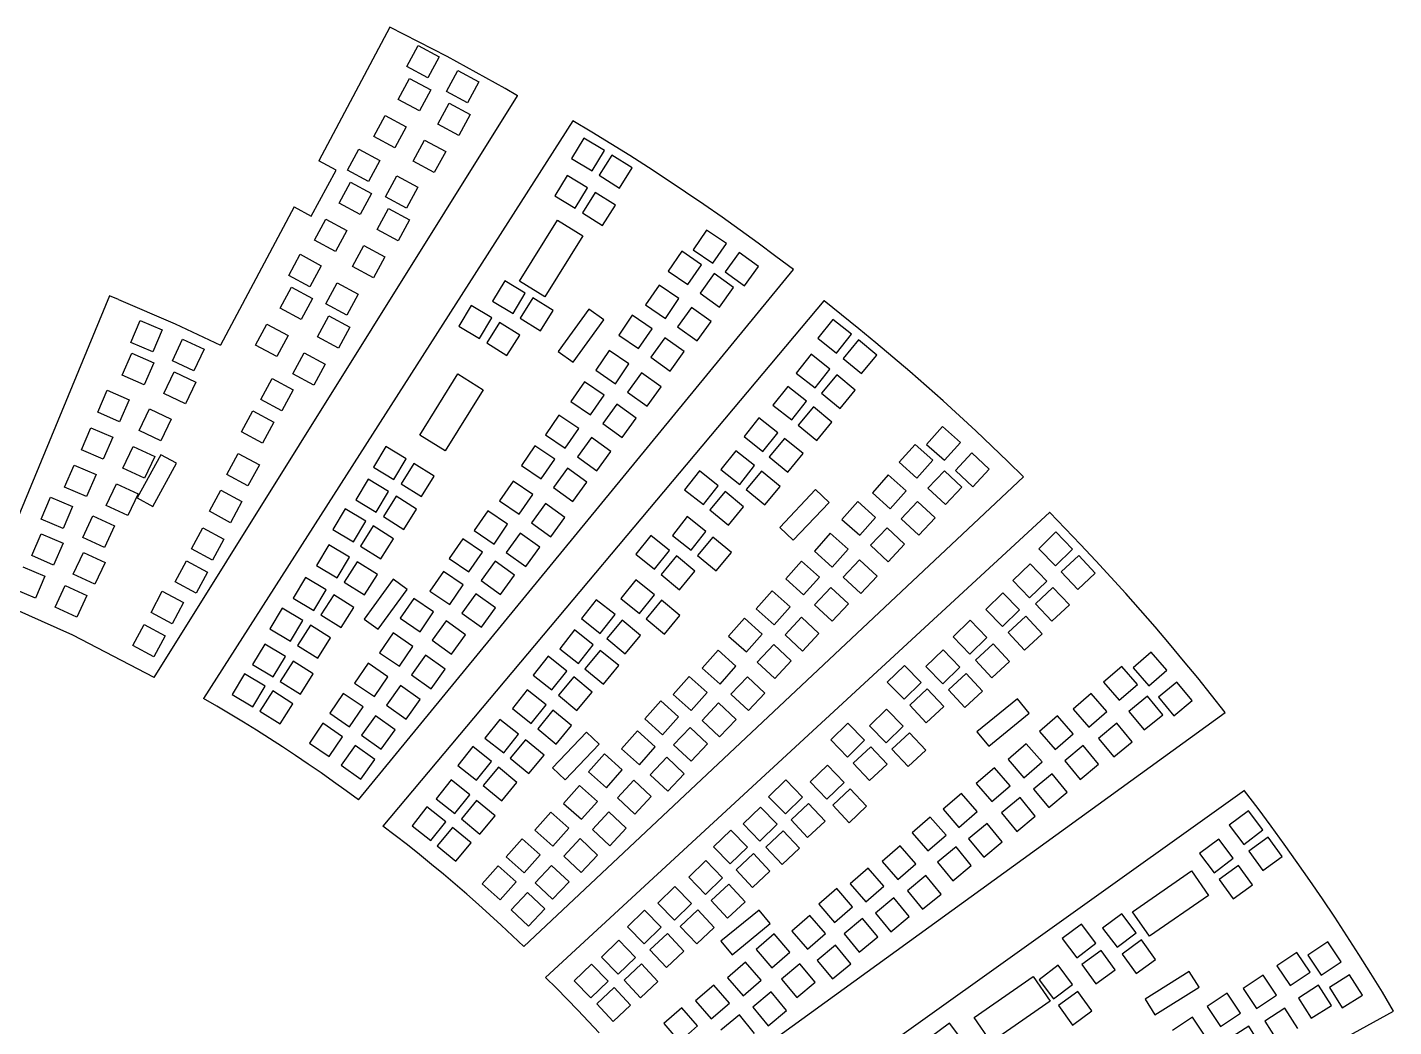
# Model space of a CAD drawing. Extents: x -27280 to 27280, y -16671 to 16671.
# Drawn here: x 21548 to 24285, y -9793 to -7791 of the extents above; entities that cross this region are included whole.
import ezdxf

# ---------------------------------------------------------------- set-up
doc = ezdxf.new("R2010")
doc.units = 0
doc.header["$MEASUREMENT"] = 0
doc.layers.get('0').update_dxf_attribs({"linetype": 'CONTINUOUS'})

msp = doc.modelspace()

# ---------------------------------------------------------------- linework, layer by layer
for p, q in [((22273.7, -7790.9), (22131.4, -8058.2)), ((22388.5, -7849.7), (22273.7, -7790.9)), ((22307.7, -7869.7), (22330.5, -7827.5)), ((22330.5, -7827.5), (22372.7, -7850.3)), ((22372.7, -7850.3), (22349.9, -7892.4)), ((22504.7, -7913.6), (22388.5, -7849.7)), ((22349.9, -7892.4), (22307.7, -7869.7)), ((22387.1, -7919.4), (22409.8, -7877.2)), ((22409.8, -7877.2), (22452, -7899.9)), ((22290.8, -7935.4), (22313.5, -7893.3)), ((22313.5, -7893.3), (22355.7, -7916)), ((22452, -7899.9), (22429.3, -7942.1)), ((21802, -9093.8), (22529.7, -7928)), ((22333, -7958.2), (22290.8, -7935.4)), ((22355.7, -7916), (22333, -7958.2)), ((22429.3, -7942.1), (22387.1, -7919.4)), ((22529.7, -7928), (22504.7, -7913.6)), ((22530.2, -7928.2), (22529.7, -7928)), ((22370.1, -7985.1), (22392.9, -7942.9)), ((22392.9, -7942.9), (22435.1, -7965.7)), ((22640.2, -7978.1), (21900.5, -9135.9)), ((22241.5, -8009.6), (22264.3, -7967.4)), ((22264.3, -7967.4), (22306.4, -7990.1)), ((22306.4, -7990.1), (22283.7, -8032.3)), ((22412.3, -8007.9), (22370.1, -7985.1)), ((22435.1, -7965.7), (22412.3, -8007.9)), ((22640.6, -7978.4), (22640.2, -7978.1)), ((22678.8, -8001.2), (22640.6, -7978.4)), ((22283.7, -8032.3), (22241.5, -8009.6)), ((22320.9, -8059.2), (22343.6, -8017.1)), ((22343.6, -8017.1), (22385.8, -8039.8)), ((22662.5, -8012.7), (22637.8, -8053.9)), ((22703.7, -8037.4), (22662.5, -8012.7)), ((22716.7, -8024.4), (22678.8, -8001.2)), ((22189.1, -8077.3), (22211.9, -8035.1)), ((22211.9, -8035.1), (22254, -8057.9)), ((22385.8, -8039.8), (22363, -8082)), ((22679, -8078.6), (22703.7, -8037.4)), ((22718.9, -8046.8), (22693.3, -8087.4)), ((22754.5, -8048), (22716.7, -8024.4)), ((22759.5, -8072.3), (22718.9, -8046.8)), ((22166.4, -8077.3), (22131.4, -8058.2)), ((22254, -8057.9), (22231.3, -8100)), ((22363, -8082), (22320.9, -8059.2)), ((22637.8, -8053.9), (22679, -8078.6)), ((22734, -8113), (22759.5, -8072.3)), ((22791.9, -8072), (22754.5, -8048)), ((22829.2, -8096.3), (22791.9, -8072)), ((22116.3, -8169.1), (22166.4, -8077.3)), ((22172.2, -8143), (22194.9, -8100.9)), ((22231.3, -8100), (22189.1, -8077.3)), ((22194.9, -8100.9), (22237.1, -8123.6)), ((22265.2, -8130.4), (22287.9, -8088.2)), ((22287.9, -8088.2), (22330.1, -8111)), ((22628.8, -8087.7), (22604.1, -8128.8)), ((22669.9, -8112.4), (22628.8, -8087.7)), ((22693.3, -8087.4), (22734, -8113)), ((22866.2, -8120.9), (22829.2, -8096.3)), ((22237.1, -8123.6), (22214.3, -8165.8)), ((22330.1, -8111), (22307.4, -8153.2)), ((22604.1, -8128.8), (22645.2, -8153.5)), ((22645.2, -8153.5), (22669.9, -8112.4)), ((22685.1, -8121.7), (22659.6, -8162.3)), ((22725.7, -8147.2), (22685.1, -8121.7)), ((22902.9, -8146), (22866.2, -8120.9)), ((22082.2, -8150.5), (21934.5, -8427.8)), ((22082.2, -8150.5), (22116.3, -8169.1)), ((22214.3, -8165.8), (22172.2, -8143)), ((22248.2, -8196.2), (22271, -8154)), ((22307.4, -8153.2), (22265.2, -8130.4)), ((22271, -8154), (22313.1, -8176.7)), ((22700.2, -8187.9), (22725.7, -8147.2)), ((22939.4, -8171.4), (22902.9, -8146)), ((22122.9, -8217.2), (22145.7, -8175)), ((22145.7, -8175), (22187.8, -8197.7)), ((22313.1, -8176.7), (22290.4, -8218.9)), ((22533.5, -8299.3), (22609.6, -8177.1)), ((22609.6, -8177.1), (22660.5, -8208.7)), ((22659.6, -8162.3), (22700.2, -8187.9)), ((22975.7, -8197.2), (22939.4, -8171.4)), ((22187.8, -8197.7), (22165.1, -8239.9)), ((22290.4, -8218.9), (22248.2, -8196.2)), ((22660.5, -8208.7), (22584.5, -8331)), ((22908.5, -8197), (22881.4, -8236.6)), ((22948.1, -8224), (22908.5, -8197)), ((23011.7, -8223.3), (22975.7, -8197.2)), ((22165.1, -8239.9), (22122.9, -8217.2)), ((22199, -8270.3), (22221.7, -8228.1)), ((22221.7, -8228.1), (22263.9, -8250.9)), ((22881.4, -8236.6), (22921.1, -8263.7)), ((22921.1, -8263.7), (22948.1, -8224)), ((23047.4, -8249.8), (23011.7, -8223.3)), ((22071.2, -8287.9), (22093.9, -8245.7)), ((22093.9, -8245.7), (22136.1, -8268.5)), ((22263.9, -8250.9), (22241.1, -8293)), ((22858.5, -8239.6), (22831.5, -8279.2)), ((22898.2, -8266.6), (22858.5, -8239.6)), ((22973.5, -8241.8), (22945.5, -8280.7)), ((23012.5, -8269.8), (22973.5, -8241.8)), ((23082.5, -8276.3), (23047.4, -8249.8)), ((22113.4, -8310.7), (22071.2, -8287.9)), ((22136.1, -8268.5), (22113.4, -8310.7)), ((22241.1, -8293), (22199, -8270.3)), ((22211.4, -9338.7), (23082.5, -8276.3)), ((22831.5, -8279.2), (22871.1, -8306.3)), ((22871.1, -8306.3), (22898.2, -8266.6)), ((22923.5, -8284.4), (22895.5, -8323.3)), ((22962.5, -8312.4), (22923.5, -8284.4)), ((22945.5, -8280.7), (22984.5, -8308.8)), ((22984.5, -8308.8), (23012.5, -8269.8)), ((22054.2, -8353.7), (22077, -8311.5)), ((22077, -8311.5), (22119.2, -8334.2)), ((22145.8, -8345.1), (22168.6, -8303)), ((22168.6, -8303), (22210.7, -8325.7)), ((22504.2, -8298.7), (22479.5, -8339.8)), ((22545.3, -8323.4), (22504.2, -8298.7)), ((22584.5, -8331), (22533.5, -8299.3)), ((22813.3, -8307.4), (22786.2, -8347)), ((22852.9, -8334.4), (22813.3, -8307.4)), ((22934.5, -8351.3), (22962.5, -8312.4)), ((21712.5, -8328.6), (21463.1, -8931)), ((21730.1, -8335.9), (21712.5, -8328.6)), ((21730.1, -8335.9), (21843.5, -8385.1)), ((22119.2, -8334.2), (22096.4, -8376.4)), ((22188, -8367.9), (22145.8, -8345.1)), ((22210.7, -8325.7), (22188, -8367.9)), ((23143.3, -8338.9), (22260.1, -9391.2)), ((22437.1, -8348.4), (22412.4, -8389.5)), ((22478.2, -8373.1), (22437.1, -8348.4)), ((22479.5, -8339.8), (22520.6, -8364.5)), ((22520.6, -8364.5), (22545.3, -8323.4)), ((22560.5, -8332.7), (22535, -8373.4)), ((22601.2, -8358.3), (22560.5, -8332.7)), ((22786.2, -8347), (22825.9, -8374.1)), ((22825.9, -8374.1), (22852.9, -8334.4)), ((22895.5, -8323.3), (22934.5, -8351.3)), ((23143.7, -8339.2), (23143.3, -8338.9)), ((23178.7, -8366.8), (23143.7, -8339.2)), ((22096.4, -8376.4), (22054.2, -8353.7)), ((22128.9, -8410.9), (22151.6, -8368.7)), ((22151.6, -8368.7), (22193.8, -8391.4)), ((22453.5, -8414.2), (22478.2, -8373.1)), ((22535, -8373.4), (22575.6, -8398.9)), ((22575.6, -8398.9), (22601.2, -8358.3)), ((22672.8, -8355.4), (22611.4, -8440.1)), ((22702.8, -8377.2), (22672.8, -8355.4)), ((22759.5, -8367.9), (22732.4, -8407.6)), ((22799.1, -8394.9), (22759.5, -8367.9)), ((22878.3, -8352.2), (22850.3, -8391.1)), ((22917.3, -8380.2), (22878.3, -8352.2)), ((23213.3, -8394.7), (23178.7, -8366.8)), ((21754.8, -8422.1), (21773.9, -8378.1)), ((21773.9, -8378.1), (21817.8, -8397.2)), ((21817.8, -8397.2), (21798.8, -8441.1)), ((21843.5, -8385.1), (21934.5, -8427.8)), ((22005, -8427.8), (22027.7, -8385.6)), ((22027.7, -8385.6), (22069.9, -8408.4)), ((22193.8, -8391.4), (22171, -8433.6)), ((22412.4, -8389.5), (22453.5, -8414.2)), ((22493.4, -8382.4), (22467.9, -8423)), ((22534.1, -8407.9), (22493.4, -8382.4)), ((22641.4, -8461.8), (22702.8, -8377.2)), ((22772.1, -8434.6), (22799.1, -8394.9)), ((22850.3, -8391.1), (22889.3, -8419.1)), ((22889.3, -8419.1), (22917.3, -8380.2)), ((23161, -8376.1), (23131.2, -8413.7)), ((23198.7, -8405.9), (23161, -8376.1)), ((23247.6, -8423), (23213.3, -8394.7)), ((21798.8, -8441.1), (21754.8, -8422.1)), ((21838.2, -8458.9), (21858.5, -8415.5)), ((21858.5, -8415.5), (21901.9, -8435.9)), ((22047.2, -8450.5), (22005, -8427.8)), ((22069.9, -8408.4), (22047.2, -8450.5)), ((22171, -8433.6), (22128.9, -8410.9)), ((22467.9, -8423), (22508.5, -8448.6)), ((22508.5, -8448.6), (22534.1, -8407.9)), ((22732.4, -8407.6), (22772.1, -8434.6)), ((22824.5, -8412.7), (22796.5, -8451.7)), ((22863.5, -8440.7), (22824.5, -8412.7)), ((23131.2, -8413.7), (23168.8, -8443.5)), ((23168.8, -8443.5), (23198.7, -8405.9)), ((23212.5, -8417.1), (23181.9, -8454.1)), ((23249.5, -8447.7), (23212.5, -8417.1)), ((23281.7, -8451.6), (23247.6, -8423)), ((21737.8, -8487.8), (21756.9, -8443.8)), ((21756.9, -8443.8), (21800.9, -8462.9)), ((21901.9, -8435.9), (21881.5, -8479.3)), ((22079.6, -8485), (22102.4, -8442.8)), ((22102.4, -8442.8), (22144.5, -8465.6)), ((22611.4, -8440.1), (22641.4, -8461.8)), ((22713.2, -8438.3), (22686.2, -8478)), ((22752.9, -8465.4), (22713.2, -8438.3)), ((22796.5, -8451.7), (22835.5, -8479.7)), ((22835.5, -8479.7), (22863.5, -8440.7)), ((23117.9, -8446), (23088.1, -8483.7)), ((23155.5, -8475.9), (23117.9, -8446)), ((23181.9, -8454.1), (23218.9, -8484.7)), ((23218.9, -8484.7), (23249.5, -8447.7)), ((23315.5, -8480.5), (23281.7, -8451.6)), ((21800.9, -8462.9), (21781.8, -8506.9)), ((21821.2, -8524.6), (21841.6, -8481.3)), ((21881.5, -8479.3), (21838.2, -8458.9)), ((21841.6, -8481.3), (21884.9, -8501.6)), ((22121.8, -8507.7), (22079.6, -8485)), ((22144.5, -8465.6), (22121.8, -8507.7)), ((22686.2, -8478), (22725.8, -8505)), ((22725.8, -8505), (22752.9, -8465.4)), ((22778.2, -8483.1), (22750.2, -8522.1)), ((22817.2, -8511.1), (22778.2, -8483.1)), ((23088.1, -8483.7), (23125.7, -8513.5)), ((23125.7, -8513.5), (23155.5, -8475.9)), ((23349, -8509.8), (23315.5, -8480.5)), ((21781.8, -8506.9), (21737.8, -8487.8)), ((21884.9, -8501.6), (21864.6, -8545)), ((22015.1, -8536.8), (22037.8, -8494.6)), ((22037.8, -8494.6), (22080, -8517.3)), ((22333.7, -8607.7), (22409.8, -8485.4)), ((22409.8, -8485.4), (22460.7, -8517.1)), ((22663.5, -8500.9), (22636.4, -8540.5)), ((22703.1, -8527.9), (22663.5, -8500.9)), ((22789.2, -8550.1), (22817.2, -8511.1)), ((23071.1, -8510.2), (23041.3, -8547.8)), ((23108.8, -8540), (23071.1, -8510.2)), ((23169.3, -8487.1), (23138.8, -8524.1)), ((23206.3, -8517.7), (23169.3, -8487.1)), ((23382.2, -8539.3), (23349, -8509.8)), ((21688.6, -8561.9), (21707.6, -8518)), ((21707.6, -8518), (21751.6, -8537)), ((21751.6, -8537), (21732.5, -8581)), ((21864.6, -8545), (21821.2, -8524.6)), ((22057.3, -8559.5), (22015.1, -8536.8)), ((22080, -8517.3), (22057.3, -8559.5)), ((22460.7, -8517.1), (22384.7, -8639.4)), ((22676.1, -8567.6), (22703.1, -8527.9)), ((22750.2, -8522.1), (22789.2, -8550.1)), ((23078.9, -8577.6), (23108.8, -8540)), ((23138.8, -8524.1), (23175.7, -8554.7)), ((23175.7, -8554.7), (23206.3, -8517.7)), ((23415.1, -8569.3), (23382.2, -8539.3)), ((21732.5, -8581), (21688.6, -8561.9)), ((21771.9, -8598.8), (21792.3, -8555.4)), ((21792.3, -8555.4), (21835.7, -8575.7)), ((21976.8, -8601.5), (21999.5, -8559.3)), ((21999.5, -8559.3), (22041.7, -8582.1)), ((22636.4, -8540.5), (22676.1, -8567.6)), ((22728.5, -8545.7), (22700.5, -8584.7)), ((22767.5, -8573.7), (22728.5, -8545.7)), ((23041.3, -8547.8), (23078.9, -8577.6)), ((23122.6, -8551.2), (23092, -8588.2)), ((23159.6, -8581.8), (23122.6, -8551.2)), ((21656, -8637.1), (21675, -8593.1)), ((21675, -8593.1), (21719, -8612.2)), ((21835.7, -8575.7), (21815.3, -8619.1)), ((22041.7, -8582.1), (22018.9, -8624.2)), ((22612.7, -8567.7), (22585.6, -8607.3)), ((22652.3, -8594.7), (22612.7, -8567.7)), ((22625.3, -8634.4), (22652.3, -8594.7)), ((22700.5, -8584.7), (22739.4, -8612.7)), ((22739.4, -8612.7), (22767.5, -8573.7)), ((23013.2, -8573.3), (22983.4, -8610.9)), ((23050.9, -8603.1), (23013.2, -8573.3)), ((23092, -8588.2), (23129, -8618.8)), ((23129, -8618.8), (23159.6, -8581.8)), ((23381.1, -8590.6), (23349.1, -8626.4)), ((23416.9, -8622.6), (23381.1, -8590.6)), ((23447.7, -8599.5), (23415.1, -8569.3)), ((21719, -8612.2), (21699.9, -8656.1)), ((21815.3, -8619.1), (21771.9, -8598.8)), ((22018.9, -8624.2), (21976.8, -8601.5)), ((22384.7, -8639.4), (22333.7, -8607.7)), ((22585.6, -8607.3), (22625.3, -8634.4)), ((22677.7, -8612.5), (22649.7, -8651.5)), ((22716.7, -8640.5), (22677.7, -8612.5)), ((22983.4, -8610.9), (23021, -8640.8)), ((23021, -8640.8), (23050.9, -8603.1)), ((23064.7, -8614.4), (23034.1, -8651.4)), ((23101.7, -8645), (23064.7, -8614.4)), ((23480, -8630.1), (23447.7, -8599.5)), ((21699.9, -8656.1), (21656, -8637.1)), ((21739.3, -8673.9), (21759.7, -8630.5)), ((21759.7, -8630.5), (21803.1, -8650.9)), ((21814.9, -8647.2), (21767.7, -8733.8)), ((21846.5, -8664.4), (21814.9, -8647.2)), ((21947.6, -8686.7), (21970.3, -8644.5)), ((21970.3, -8644.5), (22012.5, -8667.3)), ((22265.6, -8630.8), (22240.9, -8672)), ((22306.8, -8655.5), (22265.6, -8630.8)), ((22564.6, -8629.1), (22537.5, -8668.8)), ((22604.2, -8656.2), (22564.6, -8629.1)), ((22688.7, -8679.5), (22716.7, -8640.5)), ((22967, -8639.2), (22937.2, -8676.8)), ((23004.7, -8669), (22967, -8639.2)), ((23071.1, -8681.9), (23101.7, -8645)), ((23326.1, -8626.4), (23294.1, -8662.2)), ((23361.9, -8658.3), (23326.1, -8626.4)), ((23349.1, -8626.4), (23385, -8658.4)), ((23385, -8658.4), (23416.9, -8622.6)), ((23439.8, -8643.4), (23407, -8678.5)), ((23474.8, -8676.3), (23439.8, -8643.4)), ((23512, -8660.9), (23480, -8630.1)), ((21622.4, -8711.9), (21641.5, -8667.9)), ((21641.5, -8667.9), (21685.4, -8687)), ((21782.7, -8694.3), (21739.3, -8673.9)), ((21803.1, -8650.9), (21782.7, -8694.3)), ((21799.3, -8751), (21846.5, -8664.4)), ((22012.5, -8667.3), (21989.7, -8709.4)), ((22240.9, -8672), (22282.1, -8696.7)), ((22282.1, -8696.7), (22306.8, -8655.5)), ((22322, -8664.9), (22296.4, -8705.5)), ((22362.6, -8690.4), (22322, -8664.9)), ((22537.5, -8668.8), (22577.2, -8695.8)), ((22577.2, -8695.8), (22604.2, -8656.2)), ((22629.6, -8673.9), (22601.6, -8712.9)), ((22668.6, -8702), (22629.6, -8673.9)), ((22649.7, -8651.5), (22688.7, -8679.5)), ((22937.2, -8676.8), (22974.9, -8706.6)), ((22974.9, -8706.6), (23004.7, -8669)), ((23034.1, -8651.4), (23071.1, -8681.9)), ((23294.1, -8662.2), (23329.9, -8694.2)), ((23329.9, -8694.2), (23361.9, -8658.3)), ((23442, -8711.3), (23474.8, -8676.3)), ((23543.4, -8691.8), (23512, -8660.9)), ((21685.4, -8687), (21666.4, -8730.9)), ((21989.7, -8709.4), (21947.6, -8686.7)), ((22230.2, -8696.5), (22205.5, -8737.7)), ((22271.3, -8721.2), (22230.2, -8696.5)), ((22337.1, -8731.1), (22362.6, -8690.4)), ((22520.6, -8699.9), (22493.6, -8739.5)), ((22560.3, -8726.9), (22520.6, -8699.9)), ((22542.2, -9632.5), (23543.4, -8691.8)), ((22640.6, -8740.9), (22668.6, -8702)), ((22894.1, -8679.7), (22864.3, -8717.4)), ((22931.7, -8709.6), (22894.1, -8679.7)), ((23018.5, -8680.2), (22987.9, -8717.2)), ((23055.5, -8710.8), (23018.5, -8680.2)), ((23272.4, -8687.8), (23240.5, -8723.6)), ((23308.3, -8719.7), (23272.4, -8687.8)), ((23384.7, -8679.2), (23351.9, -8714.2)), ((23419.8, -8712), (23384.7, -8679.2)), ((23407, -8678.5), (23442, -8711.3)), ((21666.4, -8730.9), (21622.4, -8711.9)), ((21705.8, -8748.7), (21726.1, -8705.3)), ((21726.1, -8705.3), (21769.5, -8725.7)), ((21769.5, -8725.7), (21749.2, -8769)), ((21912.7, -8760.6), (21935.4, -8718.4)), ((21935.4, -8718.4), (21977.6, -8741.2)), ((22246.6, -8762.4), (22271.3, -8721.2)), ((22286.5, -8730.5), (22261, -8771.2)), ((22327.2, -8756.1), (22286.5, -8730.5)), ((22296.4, -8705.5), (22337.1, -8731.1)), ((22533.2, -8766.6), (22560.3, -8726.9)), ((22601.6, -8712.9), (22640.6, -8740.9)), ((22864.3, -8717.4), (22901.9, -8747.2)), ((22901.9, -8747.2), (22931.7, -8709.6)), ((22945.6, -8720.8), (22915, -8757.8)), ((22982.5, -8751.4), (22945.6, -8720.8)), ((22987.9, -8717.2), (23024.9, -8747.8)), ((23024.9, -8747.8), (23055.5, -8710.8)), ((23126.9, -8717.2), (23055.1, -8793.2)), ((23153.9, -8742.7), (23126.9, -8717.2)), ((23240.5, -8723.6), (23276.3, -8755.5)), ((23276.3, -8755.5), (23308.3, -8719.7)), ((23351.9, -8714.2), (23386.9, -8747.1)), ((23386.9, -8747.1), (23419.8, -8712)), ((21575.3, -8776), (21594.4, -8732.1)), ((21594.4, -8732.1), (21638.3, -8751.1)), ((21638.3, -8751.1), (21619.3, -8795.1)), ((21749.2, -8769), (21705.8, -8748.7)), ((21767.7, -8733.8), (21799.3, -8751)), ((21977.6, -8741.2), (21954.9, -8783.4)), ((22184.3, -8755.8), (22159.6, -8797)), ((22225.5, -8780.5), (22184.3, -8755.8)), ((22205.5, -8737.7), (22246.6, -8762.4)), ((22301.6, -8796.7), (22327.2, -8756.1)), ((22493.6, -8739.5), (22533.2, -8766.6)), ((22585.6, -8744.7), (22557.6, -8783.7)), ((22624.6, -8772.7), (22585.6, -8744.7)), ((22915, -8757.8), (22952, -8788.4)), ((22952, -8788.4), (22982.5, -8751.4)), ((23082, -8818.7), (23153.9, -8742.7)), ((23211.2, -8740.8), (23179.3, -8776.7)), ((23247.1, -8772.8), (23211.2, -8740.8)), ((23331.1, -8740.6), (23298.3, -8775.6)), ((23366.1, -8773.4), (23331.1, -8740.6)), ((21619.3, -8795.1), (21575.3, -8776)), ((21658.7, -8812.9), (21679, -8769.5)), ((21679, -8769.5), (21722.4, -8789.8)), ((21954.9, -8783.4), (21912.7, -8760.6)), ((22200.8, -8821.7), (22225.5, -8780.5)), ((22261, -8771.2), (22301.6, -8796.7)), ((22470.1, -8759.5), (22443.1, -8799.2)), ((22509.8, -8786.6), (22470.1, -8759.5)), ((22557.6, -8783.7), (22596.6, -8811.7)), ((23595.3, -8762.9), (22585.5, -9694.4)), ((22596.6, -8811.7), (22624.6, -8772.7)), ((22869.6, -8771.2), (22839.8, -8808.8)), ((22907.2, -8801), (22869.6, -8771.2)), ((23179.3, -8776.7), (23215.1, -8808.6)), ((23215.1, -8808.6), (23247.1, -8772.8)), ((23298.3, -8775.6), (23333.3, -8808.4)), ((23333.3, -8808.4), (23366.1, -8773.4)), ((23595.7, -8763.2), (23595.3, -8762.9)), ((23626.8, -8795.1), (23595.7, -8763.2)), ((21556.4, -8849.3), (21575.5, -8805.4)), ((21575.5, -8805.4), (21619.5, -8824.4)), ((21702, -8833.2), (21658.7, -8812.9)), ((21722.4, -8789.8), (21702, -8833.2)), ((21876.6, -8835.6), (21899.3, -8793.4)), ((21899.3, -8793.4), (21941.5, -8816.1)), ((22159.6, -8797), (22200.8, -8821.7)), ((22240.7, -8789.9), (22215.2, -8830.5)), ((22281.3, -8815.4), (22240.7, -8789.9)), ((22443.1, -8799.2), (22482.7, -8826.2)), ((22482.7, -8826.2), (22509.8, -8786.6)), ((22535.1, -8804.3), (22507.1, -8843.3)), ((22574.1, -8832.3), (22535.1, -8804.3)), ((22796.5, -8809), (22766.7, -8846.6)), ((22834.1, -8838.8), (22796.5, -8809)), ((22839.8, -8808.8), (22877.4, -8838.6)), ((22877.4, -8838.6), (22907.2, -8801)), ((22921.1, -8812.2), (22890.5, -8849.2)), ((22958, -8842.8), (22921.1, -8812.2)), ((23055.1, -8793.2), (23082, -8818.7)), ((23156.2, -8804.7), (23124.3, -8840.5)), ((23192.1, -8836.6), (23156.2, -8804.7)), ((23269.9, -8793.7), (23237.1, -8828.7)), ((23304.9, -8826.5), (23269.9, -8793.7)), ((23608.2, -8802), (23573.8, -8835.6)), ((23641.7, -8836.4), (23608.2, -8802)), ((23657.6, -8827.2), (23626.8, -8795.1)), ((21619.5, -8824.4), (21600.4, -8868.4)), ((21918.8, -8858.3), (21876.6, -8835.6)), ((21941.5, -8816.1), (21918.8, -8858.3)), ((22151.9, -8827.8), (22127.2, -8869)), ((22193, -8852.5), (22151.9, -8827.8)), ((22215.2, -8830.5), (22255.8, -8856.1)), ((22255.8, -8856.1), (22281.3, -8815.4)), ((22419.8, -8815.4), (22392.8, -8855)), ((22459.5, -8842.4), (22419.8, -8815.4)), ((22546.1, -8871.3), (22574.1, -8832.3)), ((22804.3, -8876.4), (22834.1, -8838.8)), ((23124.3, -8840.5), (23160.1, -8872.5)), ((23160.1, -8872.5), (23192.1, -8836.6)), ((23237.1, -8828.7), (23272.1, -8861.5)), ((23272.1, -8861.5), (23304.9, -8826.5)), ((23573.8, -8835.6), (23607.3, -8869.9)), ((23607.3, -8869.9), (23641.7, -8836.4)), ((23688.1, -8859.5), (23657.6, -8827.2)), ((21600.4, -8868.4), (21556.4, -8849.3)), ((21639.8, -8886.2), (21660.1, -8842.8)), ((21660.1, -8842.8), (21703.5, -8863.1)), ((21703.5, -8863.1), (21683.2, -8906.5)), ((21843.5, -8901.6), (21866.2, -8859.5)), ((21866.2, -8859.5), (21908.4, -8882.2)), ((22168.3, -8893.7), (22193, -8852.5)), ((22208.2, -8861.8), (22182.7, -8902.5)), ((22248.9, -8887.4), (22208.2, -8861.8)), ((22392.8, -8855), (22432.4, -8882.1)), ((22432.4, -8882.1), (22459.5, -8842.4)), ((22484.8, -8860.2), (22456.8, -8899.2)), ((22523.8, -8888.2), (22484.8, -8860.2)), ((22507.1, -8843.3), (22546.1, -8871.3)), ((22766.7, -8846.6), (22804.3, -8876.4)), ((22848, -8850), (22817.4, -8887)), ((22885, -8880.6), (22848, -8850)), ((22890.5, -8849.2), (22927.5, -8879.8)), ((22927.5, -8879.8), (22958, -8842.8)), ((23098.8, -8860.3), (23066.9, -8896.1)), ((23134.6, -8892.2), (23098.8, -8860.3)), ((23214.9, -8857.5), (23182.1, -8892.6)), ((23250, -8890.3), (23214.9, -8857.5)), ((23556.4, -8865.9), (23522.1, -8899.4)), ((23590, -8900.3), (23556.4, -8865.9)), ((23654, -8849.3), (23619, -8882.1)), ((23686.8, -8884.3), (23654, -8849.3)), ((23718.3, -8892.2), (23688.1, -8859.5)), ((21538.9, -8871.6), (21582.8, -8890.7)), ((21582.8, -8890.7), (21563.8, -8934.6)), ((21683.2, -8906.5), (21639.8, -8886.2)), ((21908.4, -8882.2), (21885.6, -8924.4)), ((22105.1, -8893.5), (22080.4, -8934.7)), ((22146.2, -8918.2), (22105.1, -8893.5)), ((22127.2, -8869), (22168.3, -8893.7)), ((22223.3, -8928), (22248.9, -8887.4)), ((22381.3, -8880.9), (22354.2, -8920.6)), ((22420.9, -8907.9), (22381.3, -8880.9)), ((22495.8, -8927.2), (22523.8, -8888.2)), ((22817.4, -8887), (22854.4, -8917.6)), ((22854.4, -8917.6), (22885, -8880.6)), ((23102.7, -8928), (23134.6, -8892.2)), ((23182.1, -8892.6), (23217.1, -8925.4)), ((23217.1, -8925.4), (23250, -8890.3)), ((23619, -8882.1), (23651.8, -8917.1)), ((23651.8, -8917.1), (23686.8, -8884.3)), ((23748.1, -8925.2), (23718.3, -8892.2)), ((21563.8, -8934.6), (21519.8, -8915.6)), ((21603.2, -8952.4), (21623.5, -8909)), ((21623.5, -8909), (21666.9, -8929.4)), ((21795.4, -8963), (21818.1, -8920.9)), ((21818.1, -8920.9), (21860.3, -8943.6)), ((21885.6, -8924.4), (21843.5, -8901.6)), ((22121.5, -8959.4), (22146.2, -8918.2)), ((22182.7, -8902.5), (22223.3, -8928)), ((22280.2, -8896.6), (22222.3, -8976.4)), ((22250.6, -8997), (22308.6, -8917.2)), ((22308.6, -8917.2), (22280.2, -8896.6)), ((22354.2, -8920.6), (22393.9, -8947.6)), ((22393.9, -8947.6), (22420.9, -8907.9)), ((22456.8, -8899.2), (22495.8, -8927.2)), ((22766.4, -8897.8), (22736.6, -8935.5)), ((22804, -8927.7), (22766.4, -8897.8)), ((23039.8, -8920), (23007.9, -8955.8)), ((23075.7, -8951.9), (23039.8, -8920)), ((23066.9, -8896.1), (23102.7, -8928)), ((23157.5, -8913.1), (23124.7, -8948.1)), ((23192.5, -8945.9), (23157.5, -8913.1)), ((23522.1, -8899.4), (23555.6, -8933.8)), ((23555.6, -8933.8), (23590, -8900.3)), ((23602.3, -8913.2), (23567.2, -8946)), ((23635.1, -8948.2), (23602.3, -8913.2)), ((21638.5, -9008.8), (21480.7, -8938.2)), ((21666.9, -8929.4), (21646.5, -8972.8)), ((21860.3, -8943.6), (21837.5, -8985.8)), ((22080.4, -8934.7), (22121.5, -8959.4)), ((22161.4, -8927.6), (22135.9, -8968.2)), ((22202, -8953.1), (22161.4, -8927.6)), ((22321.7, -8935.1), (22294.7, -8974.7)), ((22361.4, -8962.1), (22321.7, -8935.1)), ((22446.3, -8925.7), (22418.3, -8964.7)), ((22485.3, -8953.7), (22446.3, -8925.7)), ((22687.5, -8937.7), (22657.7, -8975.3)), ((22725.2, -8967.5), (22687.5, -8937.7)), ((22736.6, -8935.5), (22774.2, -8965.3)), ((22774.2, -8965.3), (22804, -8927.7)), ((22817.9, -8938.9), (22787.3, -8975.9)), ((22854.8, -8969.5), (22817.9, -8938.9)), ((23124.7, -8948.1), (23159.7, -8980.9)), ((23159.7, -8980.9), (23192.5, -8945.9)), ((23501.9, -8923.6), (23467.6, -8957.1)), ((23535.5, -8957.9), (23501.9, -8923.6)), ((23567.2, -8946), (23600, -8981)), ((23600, -8981), (23635.1, -8948.2)), ((23777.6, -8958.5), (23748.1, -8925.2)), ((21646.5, -8972.8), (21603.2, -8952.4)), ((21837.5, -8985.8), (21795.4, -8963)), ((22058.3, -8954.8), (22033.6, -8995.9)), ((22099.4, -8979.5), (22058.3, -8954.8)), ((22135.9, -8968.2), (22176.5, -8993.7)), ((22176.5, -8993.7), (22202, -8953.1)), ((22222.3, -8976.4), (22250.6, -8997)), ((22294.7, -8974.7), (22334.3, -9001.8)), ((22334.3, -9001.8), (22361.4, -8962.1)), ((22418.3, -8964.7), (22457.3, -8992.7)), ((22457.3, -8992.7), (22485.3, -8953.7)), ((22657.7, -8975.3), (22695.3, -9005.1)), ((22695.3, -9005.1), (22725.2, -8967.5)), ((22787.3, -8975.9), (22824.3, -9006.5)), ((22824.3, -9006.5), (22854.8, -8969.5)), ((22984.2, -8974.7), (22952.2, -9010.5)), ((23020, -9006.6), (22984.2, -8974.7)), ((23007.9, -8955.8), (23043.7, -8987.7)), ((23043.7, -8987.7), (23075.7, -8951.9)), ((23098.5, -8972.8), (23065.7, -9007.8)), ((23133.5, -9005.6), (23098.5, -8972.8)), ((23467.6, -8957.1), (23501.1, -8991.5)), ((23501.1, -8991.5), (23535.5, -8957.9)), ((23547.8, -8970.8), (23512.7, -9003.6)), ((23580.6, -9005.9), (23547.8, -8970.8)), ((23806.8, -8992.1), (23777.6, -8958.5)), ((21758.7, -9029.3), (21781.5, -8987.1)), ((21781.5, -8987.1), (21823.6, -9009.8)), ((22033.6, -8995.9), (22074.7, -9020.6)), ((22074.7, -9020.6), (22099.4, -8979.5)), ((22114.6, -8988.8), (22089.1, -9029.4)), ((22155.3, -9014.3), (22114.6, -8988.8)), ((22280.5, -9004.3), (22253.4, -9043.9)), ((22320.1, -9031.3), (22280.5, -9004.3)), ((22386.7, -8979.9), (22358.7, -9018.9)), ((22425.7, -9007.9), (22386.7, -8979.9)), ((22643.9, -8998.2), (22614.1, -9035.8)), ((22681.5, -9028), (22643.9, -8998.2)), ((22739, -8978.7), (22708.4, -9015.7)), ((22776, -9009.3), (22739, -8978.7)), ((23436.5, -8978.9), (23402.1, -9012.4)), ((23470, -9013.2), (23436.5, -8978.9)), ((23512.7, -9003.6), (23545.5, -9038.7)), ((23835.6, -9025.9), (23806.8, -8992.1)), ((21802, -9093.8), (21638.5, -9008.8)), ((21800.9, -9052), (21758.7, -9029.3)), ((21823.6, -9009.8), (21800.9, -9052)), ((22023.6, -9026.6), (21998.9, -9067.8)), ((22064.8, -9051.3), (22023.6, -9026.6)), ((22089.1, -9029.4), (22129.7, -9055)), ((22129.7, -9055), (22155.3, -9014.3)), ((22293.1, -9071), (22320.1, -9031.3)), ((22358.7, -9018.9), (22397.7, -9046.9)), ((22397.7, -9046.9), (22425.7, -9007.9)), ((22651.7, -9065.6), (22681.5, -9028)), ((22708.4, -9015.7), (22745.4, -9046.3)), ((22745.4, -9046.3), (22776, -9009.3)), ((22952.2, -9010.5), (22988.1, -9042.4)), ((22988.1, -9042.4), (23020, -9006.6)), ((23042.8, -9027.5), (23010, -9062.5)), ((23077.9, -9060.3), (23042.8, -9027.5)), ((23065.7, -9007.8), (23100.7, -9040.6)), ((23100.7, -9040.6), (23133.5, -9005.6)), ((23402.1, -9012.4), (23435.6, -9046.7)), ((23435.6, -9046.7), (23470, -9013.2)), ((23482.3, -9026.1), (23447.3, -9058.9)), ((23515.1, -9061.2), (23482.3, -9026.1)), ((23545.5, -9038.7), (23580.6, -9005.9)), ((23864.1, -9060.1), (23835.6, -9025.9)), ((22040.1, -9092.5), (22064.8, -9051.3)), ((22253.4, -9043.9), (22293.1, -9071)), ((22345.5, -9049.1), (22317.5, -9088.1)), ((22384.5, -9077.1), (22345.5, -9049.1)), ((22590.8, -9051.1), (22560.9, -9088.7)), ((22628.4, -9080.9), (22590.8, -9051.1)), ((22614.1, -9035.8), (22651.7, -9065.6)), ((22695.4, -9039.2), (22664.8, -9076.2)), ((22732.4, -9069.8), (22695.4, -9039.2)), ((22931.4, -9039.1), (22899.5, -9075)), ((22967.3, -9071.1), (22931.4, -9039.1)), ((23382.3, -9038.3), (23347.9, -9071.8)), ((23415.8, -9072.7), (23382.3, -9038.3)), ((23447.3, -9058.9), (23480.1, -9094)), ((23799.2, -9042.8), (23762.9, -9074.2)), ((23830.6, -9079), (23799.2, -9042.8)), ((23892.3, -9094.5), (23864.1, -9060.1)), ((21982.8, -9086.5), (21958.1, -9127.7)), ((22024, -9111.2), (21982.8, -9086.5)), ((21998.9, -9067.8), (22040.1, -9092.5)), ((22080, -9060.7), (22054.4, -9101.3)), ((22120.6, -9086.2), (22080, -9060.7)), ((22095.1, -9126.8), (22120.6, -9086.2)), ((22230.5, -9064.9), (22203.4, -9104.6)), ((22270.1, -9091.9), (22230.5, -9064.9)), ((22356.5, -9116.1), (22384.5, -9077.1)), ((22598.6, -9118.5), (22628.4, -9080.9)), ((22664.8, -9076.2), (22701.8, -9106.8)), ((22701.8, -9106.8), (22732.4, -9069.8)), ((22899.5, -9075), (22935.3, -9106.9)), ((22935.3, -9106.9), (22967.3, -9071.1)), ((23010, -9062.5), (23045.1, -9095.3)), ((23045.1, -9095.3), (23077.9, -9060.3)), ((23304.7, -9069.3), (23270.4, -9102.8)), ((23338.3, -9103.6), (23304.7, -9069.3)), ((23347.9, -9071.8), (23381.5, -9106.2)), ((23381.5, -9106.2), (23415.8, -9072.7)), ((23428.1, -9085.6), (23393.1, -9118.4)), ((23460.9, -9120.6), (23428.1, -9085.6)), ((23480.1, -9094), (23515.1, -9061.2)), ((23740, -9071.3), (23703.8, -9102.7)), ((23771.5, -9107.5), (23740, -9071.3)), ((23762.9, -9074.2), (23794.4, -9110.5)), ((23794.4, -9110.5), (23830.6, -9079)), ((21999.3, -9152.4), (22024, -9111.2)), ((22054.4, -9101.3), (22095.1, -9126.8)), ((22203.4, -9104.6), (22243.1, -9131.6)), ((22243.1, -9131.6), (22270.1, -9091.9)), ((22295.5, -9109.7), (22267.5, -9148.7)), ((22334.5, -9137.7), (22295.5, -9109.7)), ((22317.5, -9088.1), (22356.5, -9116.1)), ((22560.9, -9088.7), (22598.6, -9118.5)), ((22642.2, -9092.2), (22611.6, -9129.1)), ((22679.2, -9122.7), (22642.2, -9092.2)), ((22873.7, -9091.7), (22841.7, -9127.6)), ((22909.5, -9123.7), (22873.7, -9091.7)), ((22990.1, -9092), (22957.3, -9127)), ((23025.1, -9124.8), (22990.1, -9092)), ((23270.4, -9102.8), (23303.9, -9137.1)), ((23303.9, -9137.1), (23338.3, -9103.6)), ((23703.8, -9102.7), (23735.2, -9139)), ((23735.2, -9139), (23771.5, -9107.5)), ((23850.6, -9102.6), (23813.6, -9133.2)), ((23881.2, -9139.6), (23850.6, -9102.6)), ((23920.1, -9129.2), (23892.3, -9094.5)), ((21927.3, -9151.3), (21900.5, -9135.9)), ((21958.1, -9127.7), (21999.3, -9152.4)), ((22039.2, -9120.5), (22013.6, -9161.2)), ((22079.8, -9146.1), (22039.2, -9120.5)), ((22180.4, -9125.4), (22153.4, -9165)), ((22220.1, -9152.4), (22180.4, -9125.4)), ((22306.5, -9176.7), (22334.5, -9137.7)), ((22549.2, -9118.3), (22519.4, -9155.9)), ((22586.9, -9148.1), (22549.2, -9118.3)), ((22611.6, -9129.1), (22648.6, -9159.7)), ((22648.6, -9159.7), (22679.2, -9122.7)), ((22816.5, -9140.6), (22784.6, -9176.4)), ((22852.4, -9172.6), (22816.5, -9140.6)), ((22841.7, -9127.6), (22877.5, -9159.5)), ((22877.5, -9159.5), (22909.5, -9123.7)), ((22957.3, -9127), (22992.3, -9159.8)), ((22992.3, -9159.8), (23025.1, -9124.8)), ((23350.6, -9116.5), (23315.5, -9149.3)), ((23383.4, -9151.6), (23350.6, -9116.5)), ((23393.1, -9118.4), (23425.9, -9153.4)), ((23425.9, -9153.4), (23460.9, -9120.6)), ((23531, -9136.1), (23450, -9202.3)), ((23554.4, -9164.7), (23531, -9136.1)), ((23679, -9125.3), (23642.8, -9156.8)), ((23710.5, -9161.6), (23679, -9125.3)), ((23791.5, -9131.1), (23754.5, -9161.7)), ((23822.1, -9168.1), (23791.5, -9131.1)), ((23813.6, -9133.2), (23844.2, -9170.2)), ((23844.2, -9170.2), (23881.2, -9139.6)), ((23947.2, -9163.7), (23920.1, -9129.2)), ((21954, -9167.1), (21927.3, -9151.3)), ((21980.5, -9183.1), (21954, -9167.1)), ((22013.6, -9161.2), (22054.3, -9186.7)), ((22054.3, -9186.7), (22079.8, -9146.1)), ((22153.4, -9165), (22193, -9192.1)), ((22193, -9192.1), (22220.1, -9152.4)), ((22267.5, -9148.7), (22306.5, -9176.7)), ((22519.4, -9155.9), (22557.1, -9185.7)), ((22557.1, -9185.7), (22586.9, -9148.1)), ((22600.7, -9159.3), (22570.1, -9196.3)), ((22637.7, -9189.9), (22600.7, -9159.3)), ((22834.6, -9969.6), (23947.2, -9163.7)), ((22932.3, -9144.6), (22899.5, -9179.6)), ((22967.4, -9177.4), (22932.3, -9144.6)), ((23268.8, -9156.8), (23234.5, -9190.3)), ((23302.4, -9191.2), (23268.8, -9156.8)), ((23315.5, -9149.3), (23348.3, -9184.4)), ((23348.3, -9184.4), (23383.4, -9151.6)), ((23473.5, -9231), (23554.4, -9164.7)), ((23642.8, -9156.8), (23674.2, -9193)), ((23674.2, -9193), (23710.5, -9161.6)), ((23754.5, -9161.7), (23785.1, -9198.7)), ((23785.1, -9198.7), (23822.1, -9168.1)), ((22006.8, -9199.3), (21980.5, -9183.1)), ((22139.6, -9185.3), (22112.6, -9224.9)), ((22179.3, -9212.3), (22139.6, -9185.3)), ((22245.4, -9170.2), (22217.4, -9209.2)), ((22284.4, -9198.2), (22245.4, -9170.2)), ((22494.3, -9177.4), (22464.5, -9215)), ((22531.9, -9207.2), (22494.3, -9177.4)), ((22570.1, -9196.3), (22607.1, -9226.9)), ((22607.1, -9226.9), (22637.7, -9189.9)), ((22784.6, -9176.4), (22820.4, -9208.4)), ((22820.4, -9208.4), (22852.4, -9172.6)), ((22875.2, -9193.5), (22842.4, -9228.5)), ((22910.3, -9226.3), (22875.2, -9193.5)), ((22899.5, -9179.6), (22934.6, -9212.4)), ((22934.6, -9212.4), (22967.4, -9177.4)), ((23191.5, -9185), (23157.2, -9218.6)), ((23225, -9219.4), (23191.5, -9185)), ((23234.5, -9190.3), (23268, -9224.7)), ((23268, -9224.7), (23302.4, -9191.2)), ((23611.6, -9170.2), (23575.3, -9201.7)), ((23643, -9206.4), (23611.6, -9170.2)), ((23730.5, -9185.2), (23693.5, -9215.8)), ((23761.1, -9222.2), (23730.5, -9185.2)), ((22033, -9215.8), (22006.8, -9199.3)), ((22059, -9232.6), (22033, -9215.8)), ((22152.2, -9252), (22179.3, -9212.3)), ((22217.4, -9209.2), (22256.4, -9237.2)), ((22256.4, -9237.2), (22284.4, -9198.2)), ((22464.5, -9215), (22502.1, -9244.8)), ((22502.1, -9244.8), (22531.9, -9207.2)), ((22545.8, -9218.4), (22515.2, -9255.4)), ((22582.8, -9249), (22545.8, -9218.4)), ((22667.6, -9203.1), (22599.8, -9274.8)), ((22693.1, -9227.1), (22667.6, -9203.1)), ((22769.8, -9200.6), (22737.9, -9236.4)), ((22805.7, -9232.6), (22769.8, -9200.6)), ((23157.2, -9218.6), (23190.7, -9252.9)), ((23190.7, -9252.9), (23225, -9219.4)), ((23314.7, -9204.1), (23279.6, -9236.9)), ((23347.5, -9239.1), (23314.7, -9204.1)), ((23450, -9202.3), (23473.5, -9231)), ((23575.3, -9201.7), (23606.8, -9237.9)), ((23606.8, -9237.9), (23643, -9206.4)), ((23693.5, -9215.8), (23724.1, -9252.8)), ((23724.1, -9252.8), (23761.1, -9222.2)), ((22084.8, -9249.7), (22059, -9232.6)), ((22110.5, -9267), (22084.8, -9249.7)), ((22112.6, -9224.9), (22152.2, -9252)), ((22204.6, -9230.1), (22176.6, -9269.1)), ((22243.6, -9258.1), (22204.6, -9230.1)), ((22440, -9232.1), (22410.2, -9269.7)), ((22477.6, -9261.9), (22440, -9232.1)), ((22552.2, -9286), (22582.8, -9249)), ((22625.3, -9298.9), (22693.1, -9227.1)), ((22703.8, -9246.6), (22671.9, -9282.5)), ((22739.6, -9278.6), (22703.8, -9246.6)), ((22737.9, -9236.4), (22773.7, -9268.4)), ((22773.7, -9268.4), (22805.7, -9232.6)), ((22842.4, -9228.5), (22877.4, -9261.3)), ((22877.4, -9261.3), (22910.3, -9226.3)), ((23237.4, -9232.3), (23202.3, -9265.1)), ((23270.2, -9267.3), (23237.4, -9232.3)), ((23279.6, -9236.9), (23312.4, -9271.9)), ((23312.4, -9271.9), (23347.5, -9239.1)), ((23548.9, -9226.5), (23512.7, -9258)), ((23580.4, -9262.8), (23548.9, -9226.5)), ((23663, -9230.1), (23626, -9260.6)), ((23693.6, -9267.1), (23663, -9230.1)), ((22136, -9284.5), (22110.5, -9267)), ((22176.6, -9269.1), (22215.6, -9297.1)), ((22215.6, -9297.1), (22243.6, -9258.1)), ((22410.2, -9269.7), (22447.8, -9299.5)), ((22447.8, -9299.5), (22477.6, -9261.9)), ((22491.5, -9273.1), (22460.9, -9310.1)), ((22528.5, -9303.7), (22491.5, -9273.1)), ((22515.2, -9255.4), (22552.2, -9286)), ((22599.8, -9274.8), (22625.3, -9298.9)), ((22707.7, -9314.4), (22739.6, -9278.6)), ((22828.5, -9253.4), (22795.7, -9288.5)), ((22863.6, -9286.3), (22828.5, -9253.4)), ((23150.4, -9269.4), (23116, -9302.9)), ((23183.9, -9303.7), (23150.4, -9269.4)), ((23202.3, -9265.1), (23235.1, -9300.1)), ((23235.1, -9300.1), (23270.2, -9267.3)), ((23484.9, -9274.4), (23448.6, -9305.8)), ((23516.4, -9310.6), (23484.9, -9274.4)), ((23512.7, -9258), (23544.1, -9294.3)), ((23544.1, -9294.3), (23580.4, -9262.8)), ((23626, -9260.6), (23656.6, -9297.6)), ((23656.6, -9297.6), (23693.6, -9267.1)), ((22161.3, -9302.3), (22136, -9284.5)), ((22186.5, -9320.4), (22161.3, -9302.3)), ((22396.4, -9298.8), (22366.5, -9336.5)), ((22434, -9328.6), (22396.4, -9298.8)), ((22497.9, -9340.7), (22528.5, -9303.7)), ((22671.9, -9282.5), (22707.7, -9314.4)), ((22762.5, -9299.5), (22729.7, -9334.5)), ((22797.5, -9332.3), (22762.5, -9299.5)), ((22795.7, -9288.5), (22830.7, -9321.3)), ((22830.7, -9321.3), (22863.6, -9286.3)), ((23067.1, -9298.9), (23032.7, -9332.4)), ((23100.6, -9333.2), (23067.1, -9298.9)), ((23116, -9302.9), (23149.5, -9337.2)), ((23149.5, -9337.2), (23183.9, -9303.7)), ((23448.6, -9305.8), (23480.1, -9342.1)), ((23600.4, -9286.4), (23563.4, -9317)), ((23631, -9323.4), (23600.4, -9286.4)), ((22211.4, -9338.7), (22186.5, -9320.4)), ((22404.2, -9366.3), (22434, -9328.6)), ((22460.9, -9310.1), (22497.9, -9340.7)), ((22653.9, -9309.9), (22622, -9345.7)), ((22689.8, -9341.9), (22653.9, -9309.9)), ((22764.7, -9367.3), (22797.5, -9332.3)), ((23985.9, -9320.2), (22867.4, -10118)), ((23032.7, -9332.4), (23066.3, -9366.7)), ((23066.3, -9366.7), (23100.6, -9333.2)), ((23196.2, -9316.6), (23161.2, -9349.4)), ((23229, -9351.6), (23196.2, -9316.6)), ((23418.8, -9326.1), (23382.5, -9357.5)), ((23450.3, -9362.3), (23418.8, -9326.1)), ((23480.1, -9342.1), (23516.4, -9310.6)), ((23563.4, -9317), (23594, -9354)), ((23594, -9354), (23631, -9323.4)), ((23986.1, -9320.6), (23985.9, -9320.2)), ((24013.1, -9356), (23986.1, -9320.6)), ((22348.2, -9352.9), (22318.3, -9390.6)), ((22385.8, -9382.8), (22348.2, -9352.9)), ((22366.5, -9336.5), (22404.2, -9366.3)), ((22447.8, -9339.9), (22417.2, -9376.9)), ((22484.8, -9370.5), (22447.8, -9339.9)), ((22622, -9345.7), (22657.8, -9377.7)), ((22657.8, -9377.7), (22689.8, -9341.9)), ((22729.7, -9334.5), (22764.7, -9367.3)), ((23016.1, -9353.3), (22981.8, -9386.9)), ((23049.6, -9387.7), (23016.1, -9353.3)), ((23112.9, -9346.1), (23077.9, -9378.9)), ((23145.7, -9381.2), (23112.9, -9346.1)), ((23161.2, -9349.4), (23194, -9384.4)), ((23194, -9384.4), (23229, -9351.6)), ((23382.5, -9357.5), (23414, -9393.8)), ((23536.4, -9334.2), (23499.4, -9364.8)), ((23566.9, -9371.2), (23536.4, -9334.2)), ((23993.7, -9360.6), (23955.4, -9389.6)), ((24022.6, -9398.9), (23993.7, -9360.6)), ((24039.6, -9391.7), (24013.1, -9356)), ((22356, -9420.4), (22385.8, -9382.8)), ((22417.2, -9376.9), (22454.2, -9407.5)), ((22454.2, -9407.5), (22484.8, -9370.5)), ((22596.5, -9363.5), (22564.6, -9399.4)), ((22632.4, -9395.5), (22596.5, -9363.5)), ((22712.6, -9362.7), (22679.8, -9397.8)), ((22747.6, -9395.6), (22712.6, -9362.7)), ((22981.8, -9386.9), (23015.3, -9421.2)), ((23015.3, -9421.2), (23049.6, -9387.7)), ((23077.9, -9378.9), (23110.7, -9414)), ((23110.7, -9414), (23145.7, -9381.2)), ((23356.6, -9373.3), (23320.4, -9404.7)), ((23388.1, -9409.5), (23356.6, -9373.3)), ((23414, -9393.8), (23450.3, -9362.3)), ((23470.3, -9385.9), (23433.3, -9416.5)), ((23500.8, -9422.9), (23470.3, -9385.9)), ((23499.4, -9364.8), (23529.9, -9401.8)), ((23529.9, -9401.8), (23566.9, -9371.2)), ((22284.7, -9410), (22260.1, -9391.2)), ((22309.1, -9429.1), (22284.7, -9410)), ((22318.3, -9390.6), (22356, -9420.4)), ((22399.6, -9394), (22369, -9431)), ((22436.6, -9424.6), (22399.6, -9394)), ((22564.6, -9399.4), (22600.4, -9431.3)), ((22600.4, -9431.3), (22632.4, -9395.5)), ((22679.8, -9397.8), (22714.8, -9430.6)), ((22714.8, -9430.6), (22747.6, -9395.6)), ((22956.7, -9399.1), (22922.3, -9432.6)), ((22990.2, -9433.4), (22956.7, -9399.1)), ((23062, -9400.6), (23026.9, -9433.4)), ((23094.8, -9435.6), (23062, -9400.6)), ((23320.4, -9404.7), (23351.8, -9441)), ((23351.8, -9441), (23388.1, -9409.5)), ((23955.4, -9389.6), (23984.4, -9427.9)), ((23984.4, -9427.9), (24022.6, -9398.9)), ((24033.2, -9413.2), (23994.4, -9441.4)), ((24061.4, -9452.1), (24033.2, -9413.2)), ((24065.8, -9427.7), (24039.6, -9391.7)), ((22333.3, -9448.4), (22309.1, -9429.1)), ((22369, -9431), (22406, -9461.6)), ((22406, -9461.6), (22436.6, -9424.6)), ((22539.1, -9417.1), (22507.1, -9452.9)), ((22574.9, -9449), (22539.1, -9417.1)), ((22655.2, -9416.4), (22622.4, -9451.4)), ((22690.2, -9449.2), (22655.2, -9416.4)), ((22922.3, -9432.6), (22955.8, -9466.9)), ((22955.8, -9466.9), (22990.2, -9433.4)), ((23026.9, -9433.4), (23059.7, -9468.4)), ((23059.7, -9468.4), (23094.8, -9435.6)), ((23296.1, -9430.5), (23259.9, -9462)), ((23327.6, -9466.7), (23296.1, -9430.5)), ((23408.1, -9433.1), (23371.1, -9463.7)), ((23438.7, -9470.1), (23408.1, -9433.1)), ((23433.3, -9416.5), (23463.8, -9453.5)), ((23463.8, -9453.5), (23500.8, -9422.9)), ((23934.4, -9417.5), (23896.1, -9446.5)), ((23963.3, -9455.8), (23934.4, -9417.5)), ((23994.4, -9441.4), (24022.5, -9480.3)), ((24091.6, -9463.9), (24065.8, -9427.7)), ((22357.3, -9467.9), (22333.3, -9448.4)), ((22381.2, -9487.7), (22357.3, -9467.9)), ((22507.1, -9452.9), (22542.9, -9484.8)), ((22542.9, -9484.8), (22574.9, -9449)), ((22597.7, -9469.9), (22564.9, -9504.9)), ((22632.8, -9502.7), (22597.7, -9469.9)), ((22622.4, -9451.4), (22657.4, -9484.2)), ((22657.4, -9484.2), (22690.2, -9449.2)), ((22907, -9460.4), (22872.6, -9493.9)), ((22940.5, -9494.8), (22907, -9460.4)), ((23002.5, -9446.3), (22967.5, -9479.1)), ((23035.3, -9481.3), (23002.5, -9446.3)), ((23259.9, -9462), (23291.3, -9498.2)), ((23291.3, -9498.2), (23327.6, -9466.7)), ((23371.1, -9463.7), (23401.7, -9500.7)), ((23401.7, -9500.7), (23438.7, -9470.1)), ((23896.1, -9446.5), (23925.1, -9484.8)), ((23925.1, -9484.8), (23963.3, -9455.8)), ((23974, -9470.1), (23935.1, -9498.3)), ((24002.1, -9509), (23974, -9470.1)), ((24022.5, -9480.3), (24061.4, -9452.1)), ((24117.1, -9500.4), (24091.6, -9463.9)), ((22404.8, -9507.7), (22381.2, -9487.7)), ((22490.9, -9471.2), (22458.9, -9507)), ((22526.7, -9503.1), (22490.9, -9471.2)), ((22872.6, -9493.9), (22906.1, -9528.3)), ((22906.1, -9528.3), (22940.5, -9494.8)), ((22967.5, -9479.1), (23000.3, -9514.2)), ((23000.3, -9514.2), (23035.3, -9481.3)), ((23232.1, -9475.3), (23195.9, -9506.8)), ((23263.6, -9511.6), (23232.1, -9475.3)), ((23347.6, -9490.3), (23310.6, -9520.9)), ((23378.2, -9527.4), (23347.6, -9490.3)), ((23761.7, -9562.8), (23880, -9480.7)), ((23880, -9480.7), (23914.2, -9530)), ((22428.2, -9527.9), (22404.8, -9507.7)), ((22458.9, -9507), (22494.7, -9538.9)), ((22494.7, -9538.9), (22526.7, -9503.1)), ((22549.5, -9524), (22516.7, -9559)), ((22584.6, -9556.8), (22549.5, -9524)), ((22564.9, -9504.9), (22600, -9537.7)), ((22600, -9537.7), (22632.8, -9502.7)), ((22845, -9512), (22810.6, -9545.6)), ((22878.5, -9546.4), (22845, -9512)), ((22952.8, -9507.6), (22917.8, -9540.4)), ((22985.6, -9542.7), (22952.8, -9507.6)), ((23169.3, -9516.5), (23133, -9548)), ((23200.7, -9552.8), (23169.3, -9516.5)), ((23195.9, -9506.8), (23227.3, -9543)), ((23227.3, -9543), (23263.6, -9511.6)), ((23310.6, -9520.9), (23341.2, -9557.9)), ((23935.1, -9498.3), (23963.2, -9537.2)), ((23963.2, -9537.2), (24002.1, -9509)), ((24142.2, -9537.1), (24117.1, -9500.4)), ((22451.4, -9548.4), (22428.2, -9527.9)), ((22474.4, -9569.1), (22451.4, -9548.4)), ((22810.6, -9545.6), (22844.1, -9579.9)), ((22844.1, -9579.9), (22878.5, -9546.4)), ((22917.8, -9540.4), (22950.6, -9575.5)), ((22950.6, -9575.5), (22985.6, -9542.7)), ((23133, -9548), (23164.5, -9584.3)), ((23164.5, -9584.3), (23200.7, -9552.8)), ((23283.6, -9535.2), (23246.6, -9565.8)), ((23314.2, -9572.2), (23283.6, -9535.2)), ((23341.2, -9557.9), (23378.2, -9527.4)), ((23914.2, -9530), (23795.9, -9612.1)), ((24167, -9574), (24142.2, -9537.1)), ((22497.2, -9590), (22474.4, -9569.1)), ((22516.7, -9559), (22551.8, -9591.8)), ((22551.8, -9591.8), (22584.6, -9556.8)), ((22784.2, -9559.4), (22749.8, -9592.9)), ((22817.7, -9593.7), (22784.2, -9559.4)), ((22890.8, -9559.3), (22855.8, -9592.1)), ((22923.6, -9594.3), (22890.8, -9559.3)), ((23013.6, -9559.6), (22937.2, -9622.1)), ((23035.8, -9586.7), (23013.6, -9559.6)), ((23115.3, -9570.1), (23079.1, -9601.6)), ((23146.8, -9606.3), (23115.3, -9570.1)), ((23220.7, -9576.4), (23183.7, -9607)), ((23251.3, -9613.4), (23220.7, -9576.4)), ((23246.6, -9565.8), (23277.2, -9602.8)), ((23277.2, -9602.8), (23314.2, -9572.2)), ((23740, -9566.8), (23701.7, -9595.7)), ((23769, -9605.1), (23740, -9566.8)), ((23795.9, -9612.1), (23761.7, -9562.8)), ((24191.3, -9611.2), (24167, -9574)), ((22519.8, -9611.2), (22497.2, -9590)), ((22749.8, -9592.9), (22783.3, -9627.2)), ((22783.3, -9627.2), (22817.7, -9593.7)), ((22830, -9606.6), (22795, -9639.4)), ((22862.8, -9641.7), (22830, -9606.6)), ((22855.8, -9592.1), (22888.6, -9627.1)), ((22888.6, -9627.1), (22923.6, -9594.3)), ((22959.4, -9649.2), (23035.8, -9586.7)), ((23043.9, -9607.4), (23007.7, -9638.8)), ((23075.4, -9643.6), (23043.9, -9607.4)), ((23079.1, -9601.6), (23110.5, -9637.8)), ((23110.5, -9637.8), (23146.8, -9606.3)), ((23183.7, -9607), (23214.3, -9644)), ((23659.2, -9587.8), (23620.9, -9616.8)), ((23688.2, -9626.1), (23659.2, -9587.8)), ((23701.7, -9595.7), (23730.7, -9634)), ((23730.7, -9634), (23769, -9605.1)), ((22542.2, -9632.5), (22519.8, -9611.2)), ((22732.4, -9620), (22698, -9653.6)), ((22765.9, -9654.4), (22732.4, -9620)), ((22937.2, -9622.1), (22959.4, -9649.2)), ((23166.8, -9630), (23129.8, -9660.5)), ((23197.4, -9667), (23166.8, -9630)), ((23214.3, -9644), (23251.3, -9613.4)), ((23620.9, -9616.8), (23649.9, -9655)), ((23649.9, -9655), (23688.2, -9626.1)), ((23779.6, -9619.4), (23740.7, -9647.6)), ((23807.8, -9658.3), (23779.6, -9619.4)), ((24153.1, -9623.4), (24113.2, -9650.1)), ((24179.7, -9663.3), (24153.1, -9623.4)), ((24215.3, -9648.7), (24191.3, -9611.2)), ((22698, -9653.6), (22731.5, -9687.9)), ((22731.5, -9687.9), (22765.9, -9654.4)), ((22795, -9639.4), (22827.8, -9674.5)), ((22827.8, -9674.5), (22862.8, -9641.7)), ((23007.7, -9638.8), (23039.2, -9675.1)), ((23039.2, -9675.1), (23075.4, -9643.6)), ((23129.8, -9660.5), (23160.4, -9697.5)), ((23698.8, -9640.4), (23659.9, -9668.6)), ((23727, -9679.3), (23698.8, -9640.4)), ((23740.7, -9647.6), (23768.9, -9686.4)), ((23768.9, -9686.4), (23807.8, -9658.3)), ((24090.8, -9644.2), (24050.9, -9670.9)), ((24117.5, -9684.1), (24090.8, -9644.2)), ((24113.2, -9650.1), (24139.8, -9690)), ((24239, -9686.3), (24215.3, -9648.7)), ((22677.7, -9667.6), (22643.3, -9701.1)), ((22711.2, -9701.9), (22677.7, -9667.6)), ((22778.2, -9667.3), (22743.2, -9700.1)), ((22811, -9702.3), (22778.2, -9667.3)), ((22986.4, -9663.8), (22950.2, -9695.2)), ((23017.9, -9700), (22986.4, -9663.8)), ((23095.4, -9667.2), (23058.4, -9697.8)), ((23126, -9704.2), (23095.4, -9667.2)), ((23160.4, -9697.5), (23197.4, -9667)), ((23612.6, -9670.2), (23574.4, -9699.1)), ((23641.6, -9708.5), (23612.6, -9670.2)), ((23659.9, -9668.6), (23688.1, -9707.5)), ((23688.1, -9707.5), (23727, -9679.3)), ((23875.3, -9682.4), (23786.7, -9738)), ((23895, -9713.8), (23875.3, -9682.4)), ((24050.9, -9670.9), (24077.6, -9710.8)), ((24077.6, -9710.8), (24117.5, -9684.1)), ((24139.8, -9690), (24179.7, -9663.3)), ((24196.6, -9689.2), (24156.1, -9714.9)), ((24222.3, -9729.7), (24196.6, -9689.2)), ((24262.2, -9724.2), (24239, -9686.3)), ((22607.5, -9716.1), (22585.5, -9694.4)), ((22629.3, -9738.1), (22607.5, -9716.1)), ((22643.3, -9701.1), (22676.8, -9735.5)), ((22676.8, -9735.5), (22711.2, -9701.9)), ((22723.5, -9714.8), (22688.5, -9747.6)), ((22756.3, -9749.9), (22723.5, -9714.8)), ((22743.2, -9700.1), (22776, -9735.1)), ((22776, -9735.1), (22811, -9702.3)), ((22922.7, -9709.7), (22886.4, -9741.2)), ((22954.1, -9745.9), (22922.7, -9709.7)), ((22950.2, -9695.2), (22981.7, -9731.5)), ((22981.7, -9731.5), (23017.9, -9700)), ((23058.4, -9697.8), (23089, -9734.8)), ((23089, -9734.8), (23126, -9704.2)), ((23444.4, -9775), (23562.7, -9692.9)), ((23562.7, -9692.9), (23596.9, -9742.1)), ((23574.4, -9699.1), (23603.3, -9737.4)), ((23603.3, -9737.4), (23641.6, -9708.5)), ((23806.4, -9769.4), (23895, -9713.8)), ((24023.5, -9690.2), (23983.6, -9716.9)), ((23983.6, -9716.9), (24010.3, -9756.8)), ((24050.2, -9730.1), (24023.5, -9690.2)), ((24134.4, -9710.1), (24093.9, -9735.8)), ((24160.1, -9750.6), (24134.4, -9710.1)), ((24156.1, -9714.9), (24181.8, -9755.4)), ((22650.8, -9760.3), (22629.3, -9738.1)), ((22886.4, -9741.2), (22917.9, -9777.4)), ((23037.9, -9723.6), (23000.9, -9754.2)), ((23068.5, -9760.6), (23037.9, -9723.6)), ((23596.9, -9742.1), (23478.6, -9824.2)), ((23652.2, -9722.8), (23613.3, -9750.9)), ((23680.4, -9761.7), (23652.2, -9722.8)), ((23786.7, -9738), (23806.4, -9769.4)), ((23951, -9726.3), (23911.1, -9753)), ((23977.7, -9766.2), (23951, -9726.3)), ((24010.3, -9756.8), (24050.2, -9730.1)), ((24093.9, -9735.8), (24119.6, -9776.3)), ((24181.8, -9755.4), (24222.3, -9729.7)), ((24284.8, -9761.9), (24262.2, -9724.2)), ((22672.1, -9782.8), (22650.8, -9760.3)), ((22688.5, -9747.6), (22721.3, -9782.7)), ((22721.3, -9782.7), (22756.3, -9749.9)), ((22858.9, -9755.4), (22822.6, -9786.9)), ((22890.3, -9791.7), (22858.9, -9755.4)), ((22917.9, -9777.4), (22954.1, -9745.9)), ((22974.2, -9769.5), (22937.2, -9800.1)), ((23004.7, -9806.6), (22974.2, -9769.5)), ((23000.9, -9754.2), (23031.5, -9791.2)), ((23031.5, -9791.2), (23068.5, -9760.6)), ((23080.2, -10422.3), (24284.8, -9761.9)), ((23613.3, -9750.9), (23641.5, -9789.8)), ((23641.5, -9789.8), (23680.4, -9761.7)), ((23911.1, -9753), (23937.8, -9792.9)), ((23937.8, -9792.9), (23977.7, -9766.2)), ((24067.1, -9756.1), (24026.6, -9781.8)), ((24092.8, -9796.6), (24067.1, -9756.1)), ((24119.6, -9776.3), (24160.1, -9750.6)), ((22693.3, -9805.4), (22672.1, -9782.8)), ((22822.6, -9786.9), (22854.1, -9823.2)), ((22854.1, -9823.2), (22890.3, -9791.7)), ((23394.7, -9785.9), (23356.4, -9814.8)), ((23423.7, -9824.1), (23394.7, -9785.9)), ((23478.6, -9824.2), (23444.4, -9775)), ((23881.8, -9774.4), (23841.9, -9801.1)), ((23908.5, -9814.3), (23881.8, -9774.4)), ((23994.6, -9792.1), (23954.1, -9817.9)), ((24020.3, -9832.7), (23994.6, -9792.1)), ((24026.6, -9781.8), (24052.3, -9822.3))]:
    msp.add_line(p, q)

doc.saveas('drawing.dxf')
